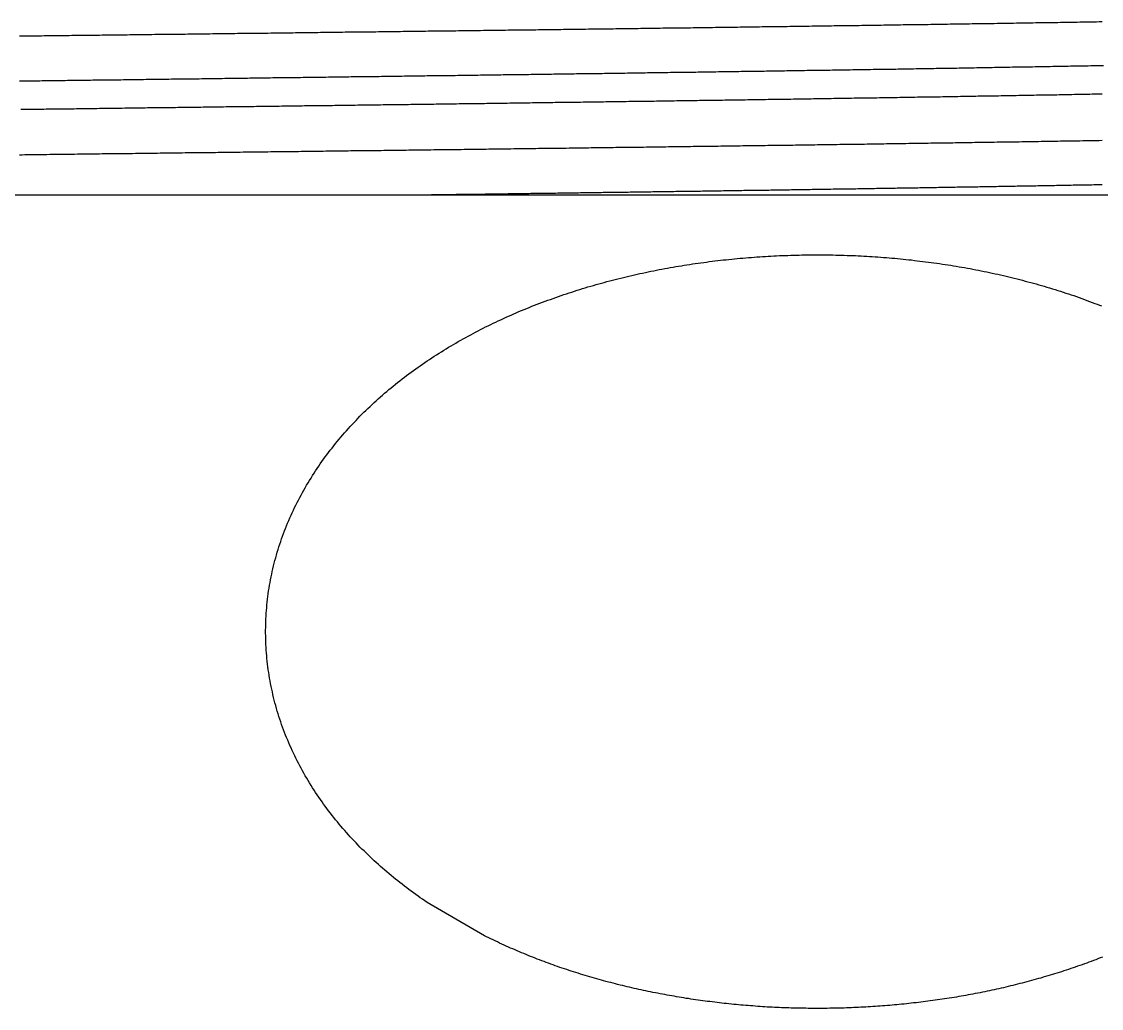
# Model space of a CAD drawing. Header units: millimetres. Extents: x 0 to 3800, y -67 to 2530.
# Drawn here: x 2335.02 to 2348.98, y 826.85 to 839.61 of the extents above; entities that cross this region are included whole.
import ezdxf

# ---------------------------------------------------------------- set-up
doc = ezdxf.new("R2010")
doc.units = ezdxf.units.MM
doc.layers.add('내부선 및 부속', color=4, linetype='Continuous')

msp = doc.modelspace()

# ---------------------------------------------------------------- linework, layer by layer
at = {"layer": '내부선 및 부속', "linetype": 'Continuous'}
for p, q in [((2355.423, 837.369), (2313.625, 837.369)), ((2341.001, 827.79), (2340.261, 828.22))]:
    msp.add_line(p, q, dxfattribs=at)
at = {"layer": '내부선 및 부속', "linetype": 'Continuous', "flags": 128}
for points in [[(2334.988, 839.428), (2335.024, 839.428), (2335.059, 839.429), (2335.095, 839.429), (2335.131, 839.429), (2335.166, 839.43), (2335.202, 839.43), (2335.238, 839.431), (2335.274, 839.431), (2335.309, 839.432), (2335.345, 839.432), (2335.381, 839.432), (2335.416, 839.433), (2335.452, 839.433), (2335.488, 839.434), (2335.523, 839.434), (2335.559, 839.435), (2335.595, 839.435), (2335.631, 839.435), (2335.666, 839.436), (2335.702, 839.436), (2335.738, 839.437), (2335.773, 839.437), (2335.809, 839.438), (2335.845, 839.438), (2335.88, 839.438), (2335.916, 839.439), (2335.952, 839.439), (2335.988, 839.44), (2336.023, 839.44), (2336.059, 839.441), (2336.095, 839.441), (2336.13, 839.441), (2336.166, 839.442), (2336.202, 839.442), (2336.238, 839.443), (2336.273, 839.443), (2336.309, 839.444), (2336.345, 839.444), (2336.38, 839.444), (2336.416, 839.445), (2336.452, 839.445), (2336.487, 839.446), (2336.523, 839.446), (2336.559, 839.447), (2336.595, 839.447), (2336.63, 839.447), (2336.666, 839.448), (2336.702, 839.448), (2336.737, 839.449), (2336.773, 839.449), (2336.809, 839.45), (2336.845, 839.45), (2336.88, 839.45), (2336.916, 839.451), (2336.952, 839.451), (2336.987, 839.452), (2337.023, 839.452), (2337.059, 839.453), (2337.094, 839.453), (2337.13, 839.453), (2337.166, 839.454), (2337.202, 839.454), (2337.237, 839.455), (2337.273, 839.455), (2337.309, 839.456), (2337.344, 839.456), (2337.38, 839.456), (2337.416, 839.457), (2337.451, 839.457), (2337.487, 839.458), (2337.523, 839.458), (2337.559, 839.459), (2337.594, 839.459), (2337.63, 839.459), (2337.666, 839.46), (2337.701, 839.46), (2337.737, 839.461), (2337.773, 839.461), (2337.809, 839.462), (2337.844, 839.462), (2337.88, 839.462), (2337.916, 839.463), (2337.951, 839.463), (2337.987, 839.464), (2338.023, 839.464), (2338.058, 839.465), (2338.094, 839.465), (2338.094, 839.465), (2338.13, 839.465), (2338.166, 839.466), (2338.201, 839.466), (2338.237, 839.467), (2338.273, 839.467), (2338.308, 839.468), (2338.344, 839.468), (2338.38, 839.468), (2338.415, 839.469), (2338.451, 839.469), (2338.487, 839.47), (2338.523, 839.47), (2338.558, 839.471), (2338.594, 839.471), (2338.63, 839.472), (2338.665, 839.472), (2338.701, 839.472), (2338.737, 839.473), (2338.773, 839.473), (2338.808, 839.474), (2338.844, 839.474), (2338.88, 839.475), (2338.915, 839.475), (2338.951, 839.475), (2338.987, 839.476), (2339.022, 839.476), (2339.058, 839.477), (2339.094, 839.477), (2339.13, 839.478), (2339.165, 839.478), (2339.201, 839.479), (2339.237, 839.479), (2339.272, 839.479), (2339.308, 839.48), (2339.344, 839.48), (2339.38, 839.481), (2339.415, 839.481), (2339.451, 839.482), (2339.487, 839.482), (2339.522, 839.482), (2339.558, 839.483), (2339.594, 839.483), (2339.629, 839.484), (2339.665, 839.484), (2339.701, 839.485), (2339.737, 839.485), (2339.772, 839.486), (2339.808, 839.486), (2339.844, 839.486), (2339.879, 839.487), (2339.915, 839.487), (2339.951, 839.488), (2339.986, 839.488), (2340.022, 839.489), (2340.058, 839.489), (2340.094, 839.49), (2340.129, 839.49), (2340.165, 839.49), (2340.201, 839.491), (2340.236, 839.491), (2340.272, 839.492), (2340.308, 839.492), (2340.344, 839.493), (2340.379, 839.493), (2340.415, 839.493), (2340.451, 839.494), (2340.486, 839.494), (2340.522, 839.495), (2340.558, 839.495), (2340.593, 839.496), (2340.629, 839.496), (2340.665, 839.497), (2340.701, 839.497), (2340.736, 839.498), (2340.772, 839.498), (2340.808, 839.498), (2340.843, 839.499), (2340.879, 839.499), (2340.915, 839.5), (2340.95, 839.5), (2340.986, 839.501), (2341.022, 839.501), (2341.058, 839.502), (2341.093, 839.502), (2341.129, 839.502), (2341.165, 839.503), (2341.2, 839.503), (2341.236, 839.504), (2341.272, 839.504), (2341.308, 839.505), (2341.343, 839.505), (2341.379, 839.506), (2341.415, 839.506), (2341.45, 839.507), (2341.486, 839.507), (2341.522, 839.507), (2341.557, 839.508), (2341.593, 839.508), (2341.629, 839.509), (2341.665, 839.509), (2341.665, 839.509), (2341.7, 839.51), (2341.736, 839.51), (2341.772, 839.511), (2341.807, 839.511), (2341.843, 839.512), (2341.879, 839.512), (2341.914, 839.512), (2341.95, 839.513), (2341.986, 839.513), (2342.022, 839.514), (2342.057, 839.514), (2342.093, 839.515), (2342.129, 839.515), (2342.164, 839.516), (2342.2, 839.516), (2342.236, 839.517), (2342.272, 839.517), (2342.307, 839.517), (2342.343, 839.518), (2342.379, 839.518), (2342.414, 839.519), (2342.45, 839.519), (2342.486, 839.52), (2342.521, 839.52), (2342.557, 839.521), (2342.593, 839.521), (2342.629, 839.522), (2342.664, 839.522), (2342.7, 839.523), (2342.736, 839.523), (2342.771, 839.523), (2342.807, 839.524), (2342.843, 839.524), (2342.878, 839.525), (2342.914, 839.525), (2342.95, 839.526), (2342.986, 839.526), (2343.021, 839.527), (2343.057, 839.527), (2343.093, 839.528), (2343.128, 839.528), (2343.164, 839.529), (2343.2, 839.529), (2343.236, 839.53), (2343.271, 839.53), (2343.307, 839.531), (2343.343, 839.531), (2343.378, 839.531), (2343.414, 839.532), (2343.45, 839.532), (2343.485, 839.533), (2343.521, 839.533), (2343.557, 839.534), (2343.593, 839.534), (2343.628, 839.535), (2343.664, 839.535), (2343.7, 839.536), (2343.735, 839.536), (2343.771, 839.537), (2343.807, 839.537), (2343.842, 839.538), (2343.878, 839.538), (2343.914, 839.539), (2343.95, 839.539), (2343.985, 839.54), (2344.021, 839.54), (2344.057, 839.541), (2344.092, 839.541), (2344.128, 839.541), (2344.164, 839.542), (2344.2, 839.542), (2344.235, 839.543), (2344.271, 839.543), (2344.307, 839.544), (2344.342, 839.544), (2344.378, 839.545), (2344.414, 839.545), (2344.449, 839.546), (2344.485, 839.546), (2344.521, 839.547), (2344.557, 839.547), (2344.592, 839.548), (2344.628, 839.548), (2344.664, 839.549), (2344.699, 839.549), (2344.735, 839.55), (2344.771, 839.55), (2344.806, 839.551), (2344.842, 839.551), (2344.878, 839.552), (2344.914, 839.552), (2344.949, 839.553), (2344.985, 839.553), (2345.021, 839.554), (2345.056, 839.554), (2345.092, 839.555), (2345.128, 839.555), (2345.164, 839.556), (2345.199, 839.556), (2345.235, 839.557), (2345.235, 839.557), (2345.271, 839.557), (2345.306, 839.558), (2345.342, 839.558), (2345.378, 839.559), (2345.413, 839.559), (2345.449, 839.56), (2345.485, 839.56), (2345.521, 839.561), (2345.556, 839.561), (2345.592, 839.562), (2345.628, 839.562), (2345.663, 839.563), (2345.699, 839.563), (2345.735, 839.564), (2345.77, 839.564), (2345.806, 839.565), (2345.842, 839.565), (2345.878, 839.566), (2345.913, 839.566), (2345.949, 839.567), (2345.985, 839.567), (2346.02, 839.568), (2346.056, 839.568), (2346.092, 839.569), (2346.127, 839.569), (2346.163, 839.57), (2346.199, 839.57), (2346.235, 839.571), (2346.27, 839.571), (2346.306, 839.572), (2346.342, 839.572), (2346.377, 839.573), (2346.413, 839.574), (2346.449, 839.574), (2346.485, 839.575), (2346.52, 839.575), (2346.556, 839.576), (2346.592, 839.576), (2346.627, 839.577), (2346.663, 839.577), (2346.699, 839.578), (2346.734, 839.578), (2346.77, 839.579), (2346.806, 839.579), (2346.842, 839.58), (2346.877, 839.58), (2346.913, 839.581), (2346.949, 839.581), (2346.984, 839.582), (2347.02, 839.583), (2347.056, 839.583), (2347.091, 839.584), (2347.127, 839.584), (2347.163, 839.585), (2347.199, 839.585), (2347.234, 839.586), (2347.27, 839.586), (2347.306, 839.587), (2347.341, 839.587), (2347.377, 839.588), (2347.413, 839.588), (2347.449, 839.589), (2347.484, 839.59), (2347.52, 839.59), (2347.556, 839.591), (2347.591, 839.591), (2347.627, 839.592), (2347.663, 839.592), (2347.698, 839.593), (2347.734, 839.593), (2347.77, 839.594), (2347.806, 839.595), (2347.841, 839.595), (2347.877, 839.596), (2347.913, 839.596), (2347.948, 839.597), (2347.984, 839.597), (2348.02, 839.598), (2348.055, 839.599), (2348.091, 839.599), (2348.127, 839.6), (2348.163, 839.6), (2348.198, 839.601), (2348.234, 839.601), (2348.27, 839.602), (2348.305, 839.603), (2348.341, 839.603), (2348.377, 839.604), (2348.412, 839.604), (2348.448, 839.605), (2348.484, 839.605), (2348.52, 839.606), (2348.555, 839.607), (2348.591, 839.607), (2348.627, 839.608), (2348.662, 839.608), (2348.698, 839.609), (2348.734, 839.61), (2348.769, 839.61), (2348.805, 839.611), (2348.805, 839.611), (2348.841, 839.611), (2348.877, 839.612), (2348.912, 839.612), (2348.948, 839.613), (2348.984, 839.614)], [(2349.002, 839.043), (2348.969, 839.042), (2348.937, 839.042), (2348.904, 839.041), (2348.871, 839.04), (2348.838, 839.04), (2348.806, 839.039), (2348.773, 839.039), (2348.74, 839.038), (2348.707, 839.037), (2348.675, 839.037), (2348.642, 839.036), (2348.609, 839.036), (2348.577, 839.035), (2348.544, 839.034), (2348.511, 839.034), (2348.478, 839.033), (2348.446, 839.033), (2348.413, 839.032), (2348.38, 839.031), (2348.347, 839.031), (2348.315, 839.03), (2348.282, 839.03), (2348.249, 839.029), (2348.216, 839.028), (2348.184, 839.028), (2348.151, 839.027), (2348.118, 839.027), (2348.085, 839.026), (2348.053, 839.026), (2348.02, 839.025), (2347.987, 839.024), (2347.955, 839.024), (2347.922, 839.023), (2347.889, 839.023), (2347.856, 839.022), (2347.824, 839.022), (2347.791, 839.021), (2347.758, 839.02), (2347.725, 839.02), (2347.693, 839.019), (2347.66, 839.019), (2347.627, 839.018), (2347.594, 839.018), (2347.562, 839.017), (2347.529, 839.016), (2347.496, 839.016), (2347.463, 839.015), (2347.431, 839.015), (2347.398, 839.014), (2347.365, 839.014), (2347.332, 839.013), (2347.332, 839.013), (2347.3, 839.013), (2347.267, 839.012), (2347.234, 839.011), (2347.202, 839.011), (2347.169, 839.01), (2347.136, 839.01), (2347.103, 839.009), (2347.071, 839.009), (2347.038, 839.008), (2347.005, 839.008), (2346.972, 839.007), (2346.94, 839.007), (2346.907, 839.006), (2346.874, 839.005), (2346.841, 839.005), (2346.809, 839.004), (2346.776, 839.004), (2346.743, 839.003), (2346.71, 839.003), (2346.678, 839.002), (2346.645, 839.002), (2346.612, 839.001), (2346.579, 839.001), (2346.547, 839), (2346.514, 839), (2346.481, 838.999), (2346.449, 838.999), (2346.416, 838.998), (2346.383, 838.997), (2346.35, 838.997), (2346.318, 838.996), (2346.285, 838.996), (2346.252, 838.995), (2346.219, 838.995), (2346.187, 838.994), (2346.154, 838.994), (2346.121, 838.993), (2346.088, 838.993), (2346.056, 838.992), (2346.023, 838.992), (2345.99, 838.991), (2345.957, 838.991), (2345.925, 838.99), (2345.892, 838.99), (2345.859, 838.989), (2345.826, 838.989), (2345.794, 838.988), (2345.761, 838.988), (2345.728, 838.987), (2345.696, 838.987), (2345.663, 838.986), (2345.63, 838.986), (2345.597, 838.985), (2345.565, 838.985), (2345.532, 838.984), (2345.499, 838.984), (2345.466, 838.983), (2345.434, 838.983), (2345.401, 838.982), (2345.368, 838.982), (2345.335, 838.981), (2345.303, 838.981), (2345.27, 838.98), (2345.237, 838.98), (2345.204, 838.979), (2345.172, 838.979), (2345.139, 838.978), (2345.106, 838.978), (2345.073, 838.977), (2345.041, 838.977), (2345.008, 838.976), (2344.975, 838.976), (2344.943, 838.975), (2344.91, 838.975), (2344.877, 838.974), (2344.844, 838.974), (2344.812, 838.973), (2344.779, 838.973), (2344.746, 838.972), (2344.713, 838.972), (2344.681, 838.971), (2344.648, 838.971), (2344.615, 838.97), (2344.582, 838.97), (2344.55, 838.969), (2344.517, 838.969), (2344.484, 838.968), (2344.451, 838.968), (2344.419, 838.967), (2344.386, 838.967), (2344.353, 838.966), (2344.32, 838.966), (2344.288, 838.965), (2344.255, 838.965), (2344.222, 838.965), (2344.19, 838.964), (2344.157, 838.964), (2344.124, 838.963), (2344.091, 838.963), (2344.059, 838.962), (2344.059, 838.962), (2344.026, 838.962), (2343.993, 838.961), (2343.96, 838.961), (2343.928, 838.96), (2343.895, 838.96), (2343.862, 838.959), (2343.829, 838.959), (2343.797, 838.958), (2343.764, 838.958), (2343.731, 838.957), (2343.698, 838.957), (2343.666, 838.956), (2343.633, 838.956), (2343.6, 838.955), (2343.567, 838.955), (2343.535, 838.955), (2343.502, 838.954), (2343.469, 838.954), (2343.437, 838.953), (2343.404, 838.953), (2343.371, 838.952), (2343.338, 838.952), (2343.306, 838.951), (2343.273, 838.951), (2343.24, 838.95), (2343.207, 838.95), (2343.175, 838.949), (2343.142, 838.949), (2343.109, 838.949), (2343.076, 838.948), (2343.044, 838.948), (2343.011, 838.947), (2342.978, 838.947), (2342.945, 838.946), (2342.913, 838.946), (2342.88, 838.945), (2342.847, 838.945), (2342.814, 838.944), (2342.782, 838.944), (2342.749, 838.943), (2342.716, 838.943), (2342.683, 838.943), (2342.651, 838.942), (2342.618, 838.942), (2342.585, 838.941), (2342.553, 838.941), (2342.52, 838.94), (2342.487, 838.94), (2342.454, 838.939), (2342.422, 838.939), (2342.389, 838.938), (2342.356, 838.938), (2342.323, 838.938), (2342.291, 838.937), (2342.258, 838.937), (2342.225, 838.936), (2342.192, 838.936), (2342.16, 838.935), (2342.127, 838.935), (2342.094, 838.934), (2342.061, 838.934), (2342.029, 838.933), (2341.996, 838.933), (2341.963, 838.933), (2341.93, 838.932), (2341.898, 838.932), (2341.865, 838.931), (2341.832, 838.931), (2341.8, 838.93), (2341.767, 838.93), (2341.734, 838.929), (2341.701, 838.929), (2341.669, 838.929), (2341.636, 838.928), (2341.603, 838.928), (2341.57, 838.927), (2341.538, 838.927), (2341.505, 838.926), (2341.472, 838.926), (2341.439, 838.925), (2341.407, 838.925), (2341.374, 838.925), (2341.341, 838.924), (2341.308, 838.924), (2341.276, 838.923), (2341.243, 838.923), (2341.21, 838.922), (2341.177, 838.922), (2341.145, 838.921), (2341.112, 838.921), (2341.079, 838.921), (2341.046, 838.92), (2341.014, 838.92), (2340.981, 838.919), (2340.948, 838.919), (2340.916, 838.918), (2340.883, 838.918), (2340.85, 838.917), (2340.817, 838.917), (2340.785, 838.917), (2340.785, 838.917), (2340.752, 838.916), (2340.719, 838.916), (2340.686, 838.915), (2340.654, 838.915), (2340.621, 838.914), (2340.588, 838.914), (2340.555, 838.914), (2340.523, 838.913), (2340.49, 838.913), (2340.457, 838.912), (2340.424, 838.912), (2340.392, 838.911), (2340.359, 838.911), (2340.326, 838.911), (2340.293, 838.91), (2340.261, 838.91), (2340.228, 838.909), (2340.195, 838.909), (2340.163, 838.908), (2340.13, 838.908), (2340.097, 838.907), (2340.064, 838.907), (2340.032, 838.907), (2339.999, 838.906), (2339.966, 838.906), (2339.933, 838.905), (2339.901, 838.905), (2339.868, 838.904), (2339.835, 838.904), (2339.802, 838.904), (2339.77, 838.903), (2339.737, 838.903), (2339.704, 838.902), (2339.671, 838.902), (2339.639, 838.901), (2339.606, 838.901), (2339.573, 838.901), (2339.54, 838.9), (2339.508, 838.9), (2339.475, 838.899), (2339.442, 838.899), (2339.409, 838.898), (2339.377, 838.898), (2339.344, 838.898), (2339.311, 838.897), (2339.279, 838.897), (2339.246, 838.896), (2339.213, 838.896), (2339.18, 838.895), (2339.148, 838.895), (2339.115, 838.895), (2339.082, 838.894), (2339.049, 838.894), (2339.017, 838.893), (2338.984, 838.893), (2338.951, 838.892), (2338.918, 838.892), (2338.886, 838.892), (2338.853, 838.891), (2338.82, 838.891), (2338.787, 838.89), (2338.755, 838.89), (2338.722, 838.889), (2338.689, 838.889), (2338.656, 838.889), (2338.624, 838.888), (2338.591, 838.888), (2338.558, 838.887), (2338.526, 838.887), (2338.493, 838.887), (2338.46, 838.886), (2338.427, 838.886), (2338.395, 838.885), (2338.362, 838.885), (2338.329, 838.884), (2338.296, 838.884), (2338.264, 838.884), (2338.231, 838.883), (2338.198, 838.883), (2338.165, 838.882), (2338.133, 838.882), (2338.1, 838.881), (2338.067, 838.881), (2338.034, 838.881), (2338.002, 838.88), (2337.969, 838.88), (2337.936, 838.879), (2337.903, 838.879), (2337.871, 838.878), (2337.838, 838.878), (2337.805, 838.878), (2337.772, 838.877), (2337.74, 838.877), (2337.707, 838.876), (2337.674, 838.876), (2337.642, 838.876), (2337.609, 838.875), (2337.576, 838.875), (2337.543, 838.874), (2337.511, 838.874), (2337.511, 838.874), (2337.478, 838.873), (2337.445, 838.873), (2337.412, 838.873), (2337.38, 838.872), (2337.347, 838.872), (2337.314, 838.871), (2337.281, 838.871), (2337.249, 838.871), (2337.216, 838.87), (2337.183, 838.87), (2337.15, 838.869), (2337.118, 838.869), (2337.085, 838.868), (2337.052, 838.868), (2337.019, 838.868), (2336.987, 838.867), (2336.954, 838.867), (2336.921, 838.866), (2336.888, 838.866), (2336.856, 838.865), (2336.823, 838.865), (2336.79, 838.865), (2336.758, 838.864), (2336.725, 838.864), (2336.692, 838.863), (2336.659, 838.863), (2336.627, 838.863), (2336.594, 838.862), (2336.561, 838.862), (2336.528, 838.861), (2336.496, 838.861), (2336.463, 838.86), (2336.43, 838.86), (2336.397, 838.86), (2336.365, 838.859), (2336.332, 838.859), (2336.299, 838.858), (2336.266, 838.858), (2336.234, 838.858), (2336.201, 838.857), (2336.168, 838.857), (2336.135, 838.856), (2336.103, 838.856), (2336.07, 838.855), (2336.037, 838.855), (2336.004, 838.855), (2335.972, 838.854), (2335.939, 838.854), (2335.906, 838.853), (2335.874, 838.853), (2335.841, 838.853), (2335.808, 838.852), (2335.775, 838.852), (2335.743, 838.851), (2335.71, 838.851), (2335.677, 838.851), (2335.644, 838.85), (2335.612, 838.85), (2335.579, 838.849), (2335.546, 838.849), (2335.513, 838.848), (2335.481, 838.848), (2335.448, 838.848), (2335.415, 838.847), (2335.382, 838.847), (2335.35, 838.846), (2335.317, 838.846), (2335.284, 838.846), (2335.251, 838.845), (2335.219, 838.845), (2335.186, 838.844), (2335.153, 838.844), (2335.121, 838.843), (2335.088, 838.843), (2335.055, 838.843), (2335.022, 838.842), (2334.99, 838.842)], [(2348.987, 838.675), (2348.954, 838.675), (2348.922, 838.674), (2348.889, 838.674), (2348.856, 838.673), (2348.824, 838.672), (2348.791, 838.672), (2348.758, 838.671), (2348.725, 838.67), (2348.693, 838.67), (2348.66, 838.669), (2348.627, 838.669), (2348.594, 838.668), (2348.562, 838.667), (2348.529, 838.667), (2348.496, 838.666), (2348.463, 838.666), (2348.431, 838.665), (2348.398, 838.664), (2348.365, 838.664), (2348.332, 838.663), (2348.3, 838.663), (2348.267, 838.662), (2348.234, 838.661), (2348.202, 838.661), (2348.169, 838.66), (2348.136, 838.66), (2348.103, 838.659), (2348.071, 838.659), (2348.038, 838.658), (2348.005, 838.657), (2347.972, 838.657), (2347.94, 838.656), (2347.907, 838.656), (2347.874, 838.655), (2347.841, 838.655), (2347.809, 838.654), (2347.776, 838.653), (2347.743, 838.653), (2347.71, 838.652), (2347.678, 838.652), (2347.645, 838.651), (2347.612, 838.651), (2347.579, 838.65), (2347.547, 838.649), (2347.514, 838.649), (2347.481, 838.648), (2347.449, 838.648), (2347.416, 838.647), (2347.383, 838.647), (2347.35, 838.646), (2347.35, 838.646), (2347.318, 838.646), (2347.285, 838.645), (2347.252, 838.644), (2347.219, 838.644), (2347.187, 838.643), (2347.154, 838.643), (2347.121, 838.642), (2347.088, 838.642), (2347.056, 838.641), (2347.023, 838.641), (2346.99, 838.64), (2346.957, 838.64), (2346.925, 838.639), (2346.892, 838.638), (2346.859, 838.638), (2346.827, 838.637), (2346.794, 838.637), (2346.761, 838.636), (2346.728, 838.636), (2346.696, 838.635), (2346.663, 838.635), (2346.63, 838.634), (2346.597, 838.634), (2346.565, 838.633), (2346.532, 838.633), (2346.499, 838.632), (2346.466, 838.632), (2346.434, 838.631), (2346.401, 838.63), (2346.368, 838.63), (2346.335, 838.629), (2346.303, 838.629), (2346.27, 838.628), (2346.237, 838.628), (2346.204, 838.627), (2346.172, 838.627), (2346.139, 838.626), (2346.106, 838.626), (2346.074, 838.625), (2346.041, 838.625), (2346.008, 838.624), (2345.975, 838.624), (2345.943, 838.623), (2345.91, 838.623), (2345.877, 838.622), (2345.844, 838.622), (2345.812, 838.621), (2345.779, 838.621), (2345.746, 838.62), (2345.713, 838.62), (2345.681, 838.619), (2345.648, 838.619), (2345.615, 838.618), (2345.582, 838.618), (2345.55, 838.617), (2345.517, 838.617), (2345.484, 838.616), (2345.451, 838.616), (2345.419, 838.615), (2345.386, 838.615), (2345.353, 838.614), (2345.321, 838.614), (2345.288, 838.613), (2345.255, 838.613), (2345.222, 838.612), (2345.19, 838.612), (2345.157, 838.611), (2345.124, 838.611), (2345.091, 838.61), (2345.059, 838.61), (2345.026, 838.609), (2344.993, 838.609), (2344.96, 838.608), (2344.928, 838.608), (2344.895, 838.607), (2344.862, 838.607), (2344.829, 838.606), (2344.797, 838.606), (2344.764, 838.605), (2344.731, 838.605), (2344.698, 838.604), (2344.666, 838.604), (2344.633, 838.603), (2344.6, 838.603), (2344.568, 838.602), (2344.535, 838.602), (2344.502, 838.601), (2344.469, 838.601), (2344.437, 838.6), (2344.404, 838.6), (2344.371, 838.599), (2344.338, 838.599), (2344.306, 838.598), (2344.273, 838.598), (2344.24, 838.597), (2344.207, 838.597), (2344.175, 838.597), (2344.142, 838.596), (2344.109, 838.596), (2344.076, 838.595), (2344.076, 838.595), (2344.044, 838.595), (2344.011, 838.594), (2343.978, 838.594), (2343.945, 838.593), (2343.913, 838.593), (2343.88, 838.592), (2343.847, 838.592), (2343.814, 838.591), (2343.782, 838.591), (2343.749, 838.59), (2343.716, 838.59), (2343.684, 838.589), (2343.651, 838.589), (2343.618, 838.588), (2343.585, 838.588), (2343.553, 838.588), (2343.52, 838.587), (2343.487, 838.587), (2343.454, 838.586), (2343.422, 838.586), (2343.389, 838.585), (2343.356, 838.585), (2343.323, 838.584), (2343.291, 838.584), (2343.258, 838.583), (2343.225, 838.583), (2343.192, 838.582), (2343.16, 838.582), (2343.127, 838.581), (2343.094, 838.581), (2343.061, 838.581), (2343.029, 838.58), (2342.996, 838.58), (2342.963, 838.579), (2342.931, 838.579), (2342.898, 838.578), (2342.865, 838.578), (2342.832, 838.577), (2342.8, 838.577), (2342.767, 838.576), (2342.734, 838.576), (2342.701, 838.576), (2342.669, 838.575), (2342.636, 838.575), (2342.603, 838.574), (2342.57, 838.574), (2342.538, 838.573), (2342.505, 838.573), (2342.472, 838.572), (2342.439, 838.572), (2342.407, 838.571), (2342.374, 838.571), (2342.341, 838.571), (2342.308, 838.57), (2342.276, 838.57), (2342.243, 838.569), (2342.21, 838.569), (2342.178, 838.568), (2342.145, 838.568), (2342.112, 838.567), (2342.079, 838.567), (2342.047, 838.566), (2342.014, 838.566), (2341.981, 838.566), (2341.948, 838.565), (2341.916, 838.565), (2341.883, 838.564), (2341.85, 838.564), (2341.817, 838.563), (2341.785, 838.563), (2341.752, 838.562), (2341.719, 838.562), (2341.686, 838.562), (2341.654, 838.561), (2341.621, 838.561), (2341.588, 838.56), (2341.555, 838.56), (2341.523, 838.559), (2341.49, 838.559), (2341.457, 838.558), (2341.424, 838.558), (2341.392, 838.558), (2341.359, 838.557), (2341.326, 838.557), (2341.294, 838.556), (2341.261, 838.556), (2341.228, 838.555), (2341.195, 838.555), (2341.163, 838.554), (2341.13, 838.554), (2341.097, 838.554), (2341.064, 838.553), (2341.032, 838.553), (2340.999, 838.552), (2340.966, 838.552), (2340.933, 838.551), (2340.901, 838.551), (2340.868, 838.55), (2340.835, 838.55), (2340.802, 838.55), (2340.802, 838.55), (2340.77, 838.549), (2340.737, 838.549), (2340.704, 838.548), (2340.671, 838.548), (2340.639, 838.547), (2340.606, 838.547), (2340.573, 838.547), (2340.54, 838.546), (2340.508, 838.546), (2340.475, 838.545), (2340.442, 838.545), (2340.41, 838.544), (2340.377, 838.544), (2340.344, 838.543), (2340.311, 838.543), (2340.279, 838.543), (2340.246, 838.542), (2340.213, 838.542), (2340.18, 838.541), (2340.148, 838.541), (2340.115, 838.54), (2340.082, 838.54), (2340.049, 838.54), (2340.017, 838.539), (2339.984, 838.539), (2339.951, 838.538), (2339.918, 838.538), (2339.886, 838.537), (2339.853, 838.537), (2339.82, 838.537), (2339.787, 838.536), (2339.755, 838.536), (2339.722, 838.535), (2339.689, 838.535), (2339.657, 838.534), (2339.624, 838.534), (2339.591, 838.534), (2339.558, 838.533), (2339.526, 838.533), (2339.493, 838.532), (2339.46, 838.532), (2339.427, 838.531), (2339.395, 838.531), (2339.362, 838.531), (2339.329, 838.53), (2339.296, 838.53), (2339.264, 838.529), (2339.231, 838.529), (2339.198, 838.528), (2339.165, 838.528), (2339.133, 838.528), (2339.1, 838.527), (2339.067, 838.527), (2339.034, 838.526), (2339.002, 838.526), (2338.969, 838.525), (2338.936, 838.525), (2338.903, 838.525), (2338.871, 838.524), (2338.838, 838.524), (2338.805, 838.523), (2338.773, 838.523), (2338.74, 838.522), (2338.707, 838.522), (2338.674, 838.522), (2338.642, 838.521), (2338.609, 838.521), (2338.576, 838.52), (2338.543, 838.52), (2338.511, 838.519), (2338.478, 838.519), (2338.445, 838.519), (2338.412, 838.518), (2338.38, 838.518), (2338.347, 838.517), (2338.314, 838.517), (2338.281, 838.517), (2338.249, 838.516), (2338.216, 838.516), (2338.183, 838.515), (2338.15, 838.515), (2338.118, 838.514), (2338.085, 838.514), (2338.052, 838.514), (2338.019, 838.513), (2337.987, 838.513), (2337.954, 838.512), (2337.921, 838.512), (2337.889, 838.511), (2337.856, 838.511), (2337.823, 838.511), (2337.79, 838.51), (2337.758, 838.51), (2337.725, 838.509), (2337.692, 838.509), (2337.659, 838.509), (2337.627, 838.508), (2337.594, 838.508), (2337.561, 838.507), (2337.528, 838.507), (2337.528, 838.507), (2337.496, 838.506), (2337.463, 838.506), (2337.43, 838.506), (2337.397, 838.505), (2337.365, 838.505), (2337.332, 838.504), (2337.299, 838.504), (2337.266, 838.503), (2337.234, 838.503), (2337.201, 838.503), (2337.168, 838.502), (2337.135, 838.502), (2337.103, 838.501), (2337.07, 838.501), (2337.037, 838.501), (2337.005, 838.5), (2336.972, 838.5), (2336.939, 838.499), (2336.906, 838.499), (2336.874, 838.498), (2336.841, 838.498), (2336.808, 838.498), (2336.775, 838.497), (2336.743, 838.497), (2336.71, 838.496), (2336.677, 838.496), (2336.644, 838.496), (2336.612, 838.495), (2336.579, 838.495), (2336.546, 838.494), (2336.513, 838.494), (2336.481, 838.493), (2336.448, 838.493), (2336.415, 838.493), (2336.382, 838.492), (2336.35, 838.492), (2336.317, 838.491), (2336.284, 838.491), (2336.252, 838.491), (2336.219, 838.49), (2336.186, 838.49), (2336.153, 838.489), (2336.121, 838.489), (2336.088, 838.488), (2336.055, 838.488), (2336.022, 838.488), (2335.99, 838.487), (2335.957, 838.487), (2335.924, 838.486), (2335.891, 838.486), (2335.859, 838.486), (2335.826, 838.485), (2335.793, 838.485), (2335.76, 838.484), (2335.728, 838.484), (2335.695, 838.483), (2335.662, 838.483), (2335.629, 838.483), (2335.597, 838.482), (2335.564, 838.482), (2335.531, 838.481), (2335.498, 838.481), (2335.466, 838.481), (2335.433, 838.48), (2335.4, 838.48), (2335.368, 838.479), (2335.335, 838.479), (2335.302, 838.478), (2335.269, 838.478), (2335.237, 838.478), (2335.204, 838.477), (2335.171, 838.477), (2335.138, 838.476), (2335.106, 838.476), (2335.073, 838.476), (2335.04, 838.475), (2335.007, 838.475)], [(2348.984, 838.074), (2348.948, 838.073), (2348.912, 838.073), (2348.877, 838.072), (2348.841, 838.071), (2348.805, 838.071), (2348.769, 838.07), (2348.734, 838.07), (2348.698, 838.069), (2348.662, 838.069), (2348.627, 838.068), (2348.591, 838.067), (2348.555, 838.067), (2348.52, 838.066), (2348.484, 838.066), (2348.448, 838.065), (2348.412, 838.064), (2348.377, 838.064), (2348.341, 838.063), (2348.305, 838.063), (2348.27, 838.062), (2348.234, 838.062), (2348.198, 838.061), (2348.163, 838.06), (2348.127, 838.06), (2348.091, 838.059), (2348.055, 838.059), (2348.02, 838.058), (2347.984, 838.058), (2347.948, 838.057), (2347.913, 838.056), (2347.913, 838.056), (2347.877, 838.056), (2347.841, 838.055), (2347.806, 838.055), (2347.77, 838.054), (2347.734, 838.054), (2347.698, 838.053), (2347.663, 838.053), (2347.627, 838.052), (2347.591, 838.051), (2347.556, 838.051), (2347.52, 838.05), (2347.484, 838.05), (2347.449, 838.049), (2347.413, 838.049), (2347.377, 838.048), (2347.341, 838.048), (2347.306, 838.047), (2347.27, 838.046), (2347.234, 838.046), (2347.199, 838.045), (2347.163, 838.045), (2347.127, 838.044), (2347.091, 838.044), (2347.056, 838.043), (2347.02, 838.043), (2346.984, 838.042), (2346.949, 838.042), (2346.913, 838.041), (2346.877, 838.041), (2346.842, 838.04), (2346.806, 838.039), (2346.77, 838.039), (2346.734, 838.038), (2346.699, 838.038), (2346.663, 838.037), (2346.627, 838.037), (2346.592, 838.036), (2346.556, 838.036), (2346.52, 838.035), (2346.485, 838.035), (2346.449, 838.034), (2346.413, 838.034), (2346.377, 838.033), (2346.342, 838.033), (2346.306, 838.032), (2346.27, 838.032), (2346.235, 838.031), (2346.199, 838.031), (2346.163, 838.03), (2346.127, 838.03), (2346.092, 838.029), (2346.056, 838.029), (2346.02, 838.028), (2345.985, 838.027), (2345.949, 838.027), (2345.913, 838.026), (2345.878, 838.026), (2345.842, 838.025), (2345.806, 838.025), (2345.77, 838.024), (2345.735, 838.024), (2345.699, 838.023), (2345.663, 838.023), (2345.628, 838.022), (2345.592, 838.022), (2345.556, 838.021), (2345.521, 838.021), (2345.485, 838.02), (2345.449, 838.02), (2345.413, 838.019), (2345.378, 838.019), (2345.342, 838.018), (2345.306, 838.018), (2345.271, 838.017), (2345.235, 838.017), (2345.199, 838.016), (2345.164, 838.016), (2345.128, 838.015), (2345.092, 838.015), (2345.056, 838.014), (2345.021, 838.014), (2344.985, 838.013), (2344.949, 838.013), (2344.914, 838.012), (2344.878, 838.012), (2344.842, 838.011), (2344.806, 838.011), (2344.771, 838.01), (2344.735, 838.01), (2344.699, 838.009), (2344.664, 838.009), (2344.628, 838.008), (2344.592, 838.008), (2344.557, 838.007), (2344.521, 838.007), (2344.485, 838.007), (2344.449, 838.006), (2344.414, 838.006), (2344.378, 838.005), (2344.342, 838.005), (2344.342, 838.005), (2344.307, 838.004), (2344.271, 838.004), (2344.235, 838.003), (2344.2, 838.003), (2344.164, 838.002), (2344.128, 838.002), (2344.092, 838.001), (2344.057, 838.001), (2344.021, 838), (2343.985, 838), (2343.95, 837.999), (2343.914, 837.999), (2343.878, 837.998), (2343.842, 837.998), (2343.807, 837.997), (2343.771, 837.997), (2343.735, 837.996), (2343.7, 837.996), (2343.664, 837.995), (2343.628, 837.995), (2343.593, 837.994), (2343.557, 837.994), (2343.521, 837.994), (2343.485, 837.993), (2343.45, 837.993), (2343.414, 837.992), (2343.378, 837.992), (2343.343, 837.991), (2343.307, 837.991), (2343.271, 837.99), (2343.236, 837.99), (2343.2, 837.989), (2343.164, 837.989), (2343.128, 837.988), (2343.093, 837.988), (2343.057, 837.987), (2343.021, 837.987), (2342.986, 837.986), (2342.95, 837.986), (2342.914, 837.986), (2342.878, 837.985), (2342.843, 837.985), (2342.807, 837.984), (2342.771, 837.984), (2342.736, 837.983), (2342.7, 837.983), (2342.664, 837.982), (2342.629, 837.982), (2342.593, 837.981), (2342.557, 837.981), (2342.521, 837.98), (2342.486, 837.98), (2342.45, 837.979), (2342.414, 837.979), (2342.379, 837.979), (2342.343, 837.978), (2342.307, 837.978), (2342.272, 837.977), (2342.236, 837.977), (2342.2, 837.976), (2342.164, 837.976), (2342.129, 837.975), (2342.093, 837.975), (2342.057, 837.974), (2342.022, 837.974), (2341.986, 837.974), (2341.95, 837.973), (2341.914, 837.973), (2341.879, 837.972), (2341.843, 837.972), (2341.807, 837.971), (2341.772, 837.971), (2341.736, 837.97), (2341.7, 837.97), (2341.665, 837.969), (2341.629, 837.969), (2341.593, 837.969), (2341.557, 837.968), (2341.522, 837.968), (2341.486, 837.967), (2341.45, 837.967), (2341.415, 837.966), (2341.379, 837.966), (2341.343, 837.965), (2341.308, 837.965), (2341.272, 837.964), (2341.236, 837.964), (2341.2, 837.964), (2341.165, 837.963), (2341.129, 837.963), (2341.093, 837.962), (2341.058, 837.962), (2341.022, 837.961), (2340.986, 837.961), (2340.95, 837.96), (2340.915, 837.96), (2340.879, 837.959), (2340.843, 837.959), (2340.808, 837.959), (2340.772, 837.958), (2340.772, 837.958), (2340.736, 837.958), (2340.701, 837.957), (2340.665, 837.957), (2340.629, 837.956), (2340.593, 837.956), (2340.558, 837.955), (2340.522, 837.955), (2340.486, 837.955), (2340.451, 837.954), (2340.415, 837.954), (2340.379, 837.953), (2340.344, 837.953), (2340.308, 837.952), (2340.272, 837.952), (2340.236, 837.951), (2340.201, 837.951), (2340.165, 837.951), (2340.129, 837.95), (2340.094, 837.95), (2340.058, 837.949), (2340.022, 837.949), (2339.986, 837.948), (2339.951, 837.948), (2339.915, 837.947), (2339.879, 837.947), (2339.844, 837.947), (2339.808, 837.946), (2339.772, 837.946), (2339.737, 837.945), (2339.701, 837.945), (2339.665, 837.944), (2339.629, 837.944), (2339.594, 837.944), (2339.558, 837.943), (2339.522, 837.943), (2339.487, 837.942), (2339.451, 837.942), (2339.415, 837.941), (2339.38, 837.941), (2339.344, 837.94), (2339.308, 837.94), (2339.272, 837.94), (2339.237, 837.939), (2339.201, 837.939), (2339.165, 837.938), (2339.13, 837.938), (2339.094, 837.937), (2339.058, 837.937), (2339.022, 837.936), (2338.987, 837.936), (2338.951, 837.936), (2338.915, 837.935), (2338.88, 837.935), (2338.844, 837.934), (2338.808, 837.934), (2338.773, 837.933), (2338.737, 837.933), (2338.701, 837.933), (2338.665, 837.932), (2338.63, 837.932), (2338.594, 837.931), (2338.558, 837.931), (2338.523, 837.93), (2338.487, 837.93), (2338.451, 837.93), (2338.415, 837.929), (2338.38, 837.929), (2338.344, 837.928), (2338.308, 837.928), (2338.273, 837.927), (2338.237, 837.927), (2338.201, 837.926), (2338.166, 837.926), (2338.13, 837.926), (2338.094, 837.925), (2338.058, 837.925), (2338.023, 837.924), (2337.987, 837.924), (2337.951, 837.923), (2337.916, 837.923), (2337.88, 837.923), (2337.844, 837.922), (2337.809, 837.922), (2337.773, 837.921), (2337.737, 837.921), (2337.701, 837.92), (2337.666, 837.92), (2337.63, 837.92), (2337.594, 837.919), (2337.559, 837.919), (2337.523, 837.918), (2337.487, 837.918), (2337.451, 837.917), (2337.416, 837.917), (2337.38, 837.917), (2337.344, 837.916), (2337.309, 837.916), (2337.273, 837.915), (2337.237, 837.915), (2337.202, 837.914), (2337.202, 837.914), (2337.166, 837.914), (2337.13, 837.914), (2337.094, 837.913), (2337.059, 837.913), (2337.023, 837.912), (2336.987, 837.912), (2336.952, 837.911), (2336.916, 837.911), (2336.88, 837.911), (2336.845, 837.91), (2336.809, 837.91), (2336.773, 837.909), (2336.737, 837.909), (2336.702, 837.908), (2336.666, 837.908), (2336.63, 837.908), (2336.595, 837.907), (2336.559, 837.907), (2336.523, 837.906), (2336.487, 837.906), (2336.452, 837.905), (2336.416, 837.905), (2336.38, 837.905), (2336.345, 837.904), (2336.309, 837.904), (2336.273, 837.903), (2336.238, 837.903), (2336.202, 837.902), (2336.166, 837.902), (2336.13, 837.902), (2336.095, 837.901), (2336.059, 837.901), (2336.023, 837.9), (2335.988, 837.9), (2335.952, 837.899), (2335.916, 837.899), (2335.88, 837.899), (2335.845, 837.898), (2335.809, 837.898), (2335.773, 837.897), (2335.738, 837.897), (2335.702, 837.896), (2335.666, 837.896), (2335.631, 837.896), (2335.595, 837.895), (2335.559, 837.895), (2335.523, 837.894), (2335.488, 837.894), (2335.452, 837.893), (2335.416, 837.893), (2335.381, 837.893), (2335.345, 837.892), (2335.309, 837.892), (2335.274, 837.891), (2335.238, 837.891), (2335.202, 837.89), (2335.166, 837.89), (2335.131, 837.89), (2335.095, 837.889), (2335.059, 837.889), (2335.024, 837.888), (2334.988, 837.888)], [(2348.984, 837.503), (2348.957, 837.502), (2348.93, 837.502), (2348.904, 837.501), (2348.877, 837.501), (2348.85, 837.5), (2348.823, 837.5), (2348.797, 837.499), (2348.77, 837.499), (2348.743, 837.498), (2348.716, 837.498), (2348.69, 837.497), (2348.663, 837.497), (2348.636, 837.496), (2348.609, 837.496), (2348.583, 837.495), (2348.556, 837.495), (2348.529, 837.494), (2348.529, 837.494), (2348.502, 837.494), (2348.476, 837.493), (2348.449, 837.493), (2348.422, 837.492), (2348.395, 837.492), (2348.369, 837.491), (2348.342, 837.491), (2348.315, 837.49), (2348.288, 837.49), (2348.262, 837.489), (2348.235, 837.489), (2348.208, 837.488), (2348.181, 837.488), (2348.155, 837.488), (2348.128, 837.487), (2348.101, 837.487), (2348.074, 837.486), (2348.048, 837.486), (2348.021, 837.485), (2347.994, 837.485), (2347.967, 837.484), (2347.941, 837.484), (2347.914, 837.483), (2347.887, 837.483), (2347.86, 837.482), (2347.833, 837.482), (2347.807, 837.481), (2347.78, 837.481), (2347.753, 837.48), (2347.726, 837.48), (2347.7, 837.48), (2347.673, 837.479), (2347.646, 837.479), (2347.619, 837.478), (2347.593, 837.478), (2347.566, 837.477), (2347.539, 837.477), (2347.512, 837.476), (2347.486, 837.476), (2347.459, 837.475), (2347.432, 837.475), (2347.405, 837.475), (2347.379, 837.474), (2347.352, 837.474), (2347.325, 837.473), (2347.298, 837.473), (2347.272, 837.472), (2347.245, 837.472), (2347.218, 837.471), (2347.191, 837.471), (2347.165, 837.47), (2347.138, 837.47), (2347.111, 837.47), (2347.084, 837.469), (2347.058, 837.469), (2347.031, 837.468), (2347.004, 837.468), (2346.977, 837.467), (2346.951, 837.467), (2346.924, 837.466), (2346.897, 837.466), (2346.87, 837.466), (2346.844, 837.465), (2346.817, 837.465), (2346.79, 837.464), (2346.763, 837.464), (2346.737, 837.463), (2346.71, 837.463), (2346.683, 837.463), (2346.656, 837.462), (2346.63, 837.462), (2346.603, 837.461), (2346.576, 837.461), (2346.549, 837.46), (2346.522, 837.46), (2346.496, 837.459), (2346.469, 837.459), (2346.442, 837.459), (2346.415, 837.458), (2346.389, 837.458), (2346.362, 837.457), (2346.335, 837.457), (2346.308, 837.456), (2346.282, 837.456), (2346.255, 837.456), (2346.228, 837.455), (2346.201, 837.455), (2346.175, 837.454), (2346.148, 837.454), (2346.121, 837.454), (2346.094, 837.453), (2346.068, 837.453), (2346.041, 837.452), (2346.014, 837.452), (2345.987, 837.451), (2345.961, 837.451), (2345.934, 837.451), (2345.907, 837.45), (2345.88, 837.45), (2345.854, 837.449), (2345.854, 837.449), (2345.827, 837.449), (2345.8, 837.448), (2345.773, 837.448), (2345.747, 837.448), (2345.72, 837.447), (2345.693, 837.447), (2345.666, 837.446), (2345.64, 837.446), (2345.613, 837.446), (2345.586, 837.445), (2345.559, 837.445), (2345.533, 837.444), (2345.506, 837.444), (2345.479, 837.443), (2345.452, 837.443), (2345.425, 837.443), (2345.399, 837.442), (2345.372, 837.442), (2345.345, 837.441), (2345.318, 837.441), (2345.292, 837.441), (2345.265, 837.44), (2345.238, 837.44), (2345.211, 837.439), (2345.185, 837.439), (2345.158, 837.439), (2345.131, 837.438), (2345.104, 837.438), (2345.078, 837.437), (2345.051, 837.437), (2345.024, 837.437), (2344.997, 837.436), (2344.971, 837.436), (2344.944, 837.435), (2344.917, 837.435), (2344.89, 837.435), (2344.864, 837.434), (2344.837, 837.434), (2344.81, 837.433), (2344.783, 837.433), (2344.757, 837.433), (2344.73, 837.432), (2344.703, 837.432), (2344.676, 837.431), (2344.65, 837.431), (2344.623, 837.431), (2344.596, 837.43), (2344.569, 837.43), (2344.543, 837.429), (2344.516, 837.429), (2344.489, 837.429), (2344.462, 837.428), (2344.436, 837.428), (2344.409, 837.427), (2344.382, 837.427), (2344.355, 837.427), (2344.328, 837.426), (2344.302, 837.426), (2344.275, 837.425), (2344.248, 837.425), (2344.221, 837.425), (2344.195, 837.424), (2344.168, 837.424), (2344.141, 837.423), (2344.114, 837.423), (2344.088, 837.423), (2344.061, 837.422), (2344.034, 837.422), (2344.007, 837.422), (2343.981, 837.421), (2343.954, 837.421), (2343.927, 837.42), (2343.9, 837.42), (2343.874, 837.42), (2343.847, 837.419), (2343.82, 837.419), (2343.793, 837.418), (2343.767, 837.418), (2343.74, 837.418), (2343.713, 837.417), (2343.686, 837.417), (2343.66, 837.417), (2343.633, 837.416), (2343.606, 837.416), (2343.579, 837.415), (2343.553, 837.415), (2343.526, 837.415), (2343.499, 837.414), (2343.472, 837.414), (2343.446, 837.413), (2343.419, 837.413), (2343.392, 837.413), (2343.365, 837.412), (2343.339, 837.412), (2343.312, 837.412), (2343.285, 837.411), (2343.258, 837.411), (2343.231, 837.41), (2343.205, 837.41), (2343.178, 837.41), (2343.178, 837.41), (2343.151, 837.409), (2343.124, 837.409), (2343.098, 837.409), (2343.071, 837.408), (2343.044, 837.408), (2343.017, 837.407), (2342.991, 837.407), (2342.964, 837.407), (2342.937, 837.406), (2342.91, 837.406), (2342.884, 837.406), (2342.857, 837.405), (2342.83, 837.405), (2342.803, 837.404), (2342.777, 837.404), (2342.75, 837.404), (2342.723, 837.403), (2342.696, 837.403), (2342.67, 837.403), (2342.643, 837.402), (2342.616, 837.402), (2342.589, 837.401), (2342.563, 837.401), (2342.536, 837.401), (2342.509, 837.4), (2342.482, 837.4), (2342.456, 837.4), (2342.429, 837.399), (2342.402, 837.399), (2342.375, 837.398), (2342.349, 837.398), (2342.322, 837.398), (2342.295, 837.397), (2342.268, 837.397), (2342.242, 837.397), (2342.215, 837.396), (2342.188, 837.396), (2342.161, 837.395), (2342.134, 837.395), (2342.108, 837.395), (2342.081, 837.394), (2342.054, 837.394), (2342.027, 837.394), (2342.001, 837.393), (2341.974, 837.393), (2341.947, 837.393), (2341.92, 837.392), (2341.894, 837.392), (2341.867, 837.391), (2341.84, 837.391), (2341.813, 837.391), (2341.787, 837.39), (2341.76, 837.39), (2341.733, 837.39), (2341.706, 837.389), (2341.68, 837.389), (2341.653, 837.389), (2341.626, 837.388), (2341.599, 837.388), (2341.573, 837.387), (2341.546, 837.387), (2341.519, 837.387), (2341.492, 837.386), (2341.466, 837.386), (2341.439, 837.386), (2341.412, 837.385), (2341.385, 837.385), (2341.359, 837.385), (2341.332, 837.384), (2341.305, 837.384), (2341.278, 837.383), (2341.252, 837.383), (2341.225, 837.383), (2341.198, 837.382), (2341.171, 837.382), (2341.144, 837.382), (2341.118, 837.381), (2341.091, 837.381), (2341.064, 837.381), (2341.037, 837.38), (2341.011, 837.38), (2340.984, 837.379), (2340.957, 837.379), (2340.93, 837.379), (2340.904, 837.378), (2340.877, 837.378), (2340.85, 837.378), (2340.823, 837.377), (2340.797, 837.377), (2340.77, 837.377), (2340.743, 837.376), (2340.716, 837.376), (2340.69, 837.376), (2340.663, 837.375), (2340.636, 837.375), (2340.609, 837.374), (2340.583, 837.374), (2340.556, 837.374), (2340.529, 837.373), (2340.502, 837.373), (2340.502, 837.373), (2340.476, 837.373), (2340.449, 837.372), (2340.422, 837.372), (2340.395, 837.372), (2340.369, 837.371), (2340.342, 837.371), (2340.315, 837.371), (2340.288, 837.37), (2340.262, 837.37), (2340.235, 837.369), (2340.208, 837.369), (2340.208, 837.369)], [(2340.261, 828.22), (2340.231, 828.241), (2340.201, 828.261), (2340.171, 828.282), (2340.142, 828.303), (2340.112, 828.324), (2340.083, 828.346), (2340.053, 828.367), (2340.024, 828.389), (2339.995, 828.41), (2339.966, 828.433), (2339.937, 828.455), (2339.908, 828.477), (2339.88, 828.5), (2339.851, 828.522), (2339.823, 828.545), (2339.795, 828.568), (2339.767, 828.592), (2339.739, 828.615), (2339.711, 828.639), (2339.683, 828.663), (2339.656, 828.687), (2339.629, 828.711), (2339.602, 828.735), (2339.575, 828.76), (2339.548, 828.785), (2339.522, 828.81), (2339.495, 828.835), (2339.469, 828.86), (2339.443, 828.886), (2339.417, 828.911), (2339.391, 828.937), (2339.366, 828.963), (2339.341, 828.99), (2339.316, 829.016), (2339.291, 829.043), (2339.266, 829.069), (2339.241, 829.096), (2339.217, 829.124), (2339.193, 829.151), (2339.169, 829.178), (2339.145, 829.206), (2339.122, 829.234), (2339.099, 829.262), (2339.076, 829.29), (2339.053, 829.319), (2339.03, 829.347), (2339.008, 829.376), (2338.986, 829.405), (2338.964, 829.434), (2338.942, 829.464), (2338.921, 829.493), (2338.9, 829.523), (2338.879, 829.553), (2338.858, 829.583), (2338.838, 829.613), (2338.817, 829.643), (2338.797, 829.674), (2338.778, 829.704), (2338.758, 829.735), (2338.739, 829.766), (2338.72, 829.797), (2338.702, 829.829), (2338.683, 829.86), (2338.665, 829.892), (2338.648, 829.924), (2338.63, 829.956), (2338.613, 829.988), (2338.596, 830.021), (2338.579, 830.053), (2338.563, 830.086), (2338.547, 830.118), (2338.531, 830.151), (2338.516, 830.184), (2338.501, 830.218), (2338.486, 830.251), (2338.471, 830.284), (2338.457, 830.318), (2338.443, 830.352), (2338.429, 830.386), (2338.416, 830.42), (2338.403, 830.454), (2338.391, 830.488), (2338.378, 830.523), (2338.366, 830.557), (2338.355, 830.592), (2338.343, 830.626), (2338.333, 830.661), (2338.322, 830.696), (2338.312, 830.731), (2338.302, 830.766), (2338.292, 830.801), (2338.283, 830.837), (2338.274, 830.872), (2338.266, 830.908), (2338.258, 830.943), (2338.25, 830.979), (2338.242, 831.015), (2338.235, 831.051), (2338.229, 831.087), (2338.222, 831.122), (2338.222, 831.122), (2338.216, 831.159), (2338.211, 831.195), (2338.206, 831.231), (2338.201, 831.267), (2338.196, 831.303), (2338.192, 831.34), (2338.188, 831.376), (2338.185, 831.412), (2338.182, 831.449), (2338.179, 831.485), (2338.177, 831.522), (2338.175, 831.558), (2338.174, 831.595), (2338.172, 831.631), (2338.172, 831.668), (2338.171, 831.704), (2338.171, 831.741), (2338.172, 831.777), (2338.172, 831.814), (2338.173, 831.85), (2338.175, 831.887), (2338.177, 831.923), (2338.179, 831.96), (2338.182, 831.996), (2338.185, 832.033), (2338.188, 832.069), (2338.192, 832.105), (2338.196, 832.142), (2338.2, 832.178), (2338.205, 832.214), (2338.21, 832.25), (2338.216, 832.286), (2338.222, 832.322), (2338.228, 832.358), (2338.235, 832.394), (2338.242, 832.43), (2338.25, 832.466), (2338.257, 832.501), (2338.266, 832.537), (2338.274, 832.573), (2338.283, 832.608), (2338.292, 832.643), (2338.302, 832.679), (2338.312, 832.714), (2338.322, 832.749), (2338.332, 832.784), (2338.343, 832.819), (2338.355, 832.853), (2338.366, 832.888), (2338.378, 832.923), (2338.39, 832.957), (2338.403, 832.991), (2338.416, 833.025), (2338.429, 833.059), (2338.443, 833.093), (2338.456, 833.127), (2338.471, 833.161), (2338.485, 833.194), (2338.5, 833.228), (2338.515, 833.261), (2338.53, 833.294), (2338.546, 833.327), (2338.562, 833.36), (2338.579, 833.392), (2338.595, 833.425), (2338.612, 833.457), (2338.629, 833.489), (2338.647, 833.521), (2338.665, 833.553), (2338.683, 833.585), (2338.701, 833.616), (2338.72, 833.647), (2338.739, 833.679), (2338.758, 833.71), (2338.777, 833.741), (2338.797, 833.771), (2338.817, 833.802), (2338.837, 833.832), (2338.857, 833.862), (2338.878, 833.892), (2338.899, 833.922), (2338.92, 833.952), (2338.942, 833.982), (2338.963, 834.011), (2338.985, 834.04), (2339.007, 834.069), (2339.03, 834.098), (2339.052, 834.126), (2339.075, 834.155), (2339.098, 834.183), (2339.121, 834.211), (2339.145, 834.239), (2339.168, 834.267), (2339.192, 834.294), (2339.216, 834.322), (2339.241, 834.349), (2339.265, 834.376), (2339.29, 834.403), (2339.315, 834.429), (2339.34, 834.456), (2339.34, 834.456), (2339.365, 834.482), (2339.391, 834.508), (2339.416, 834.534), (2339.442, 834.56), (2339.468, 834.585), (2339.494, 834.61), (2339.521, 834.636), (2339.547, 834.66), (2339.574, 834.685), (2339.601, 834.71), (2339.628, 834.734), (2339.655, 834.758), (2339.682, 834.782), (2339.71, 834.806), (2339.738, 834.83), (2339.766, 834.854), (2339.794, 834.877), (2339.822, 834.9), (2339.85, 834.923), (2339.878, 834.946), (2339.907, 834.968), (2339.936, 834.991), (2339.965, 835.013), (2339.994, 835.035), (2340.023, 835.057), (2340.052, 835.078), (2340.081, 835.1), (2340.111, 835.121), (2340.141, 835.142), (2340.17, 835.163), (2340.2, 835.184), (2340.23, 835.205), (2340.26, 835.225), (2340.291, 835.245), (2340.321, 835.265), (2340.351, 835.285), (2340.382, 835.305), (2340.413, 835.324), (2340.444, 835.344), (2340.475, 835.363), (2340.506, 835.382), (2340.537, 835.401), (2340.568, 835.419), (2340.599, 835.438), (2340.631, 835.456), (2340.662, 835.475), (2340.694, 835.493), (2340.726, 835.51), (2340.758, 835.528), (2340.79, 835.546), (2340.822, 835.563), (2340.854, 835.58), (2340.886, 835.597), (2340.918, 835.614), (2340.95, 835.631), (2340.983, 835.647), (2341.015, 835.664), (2341.048, 835.68), (2341.081, 835.696), (2341.114, 835.712), (2341.146, 835.727), (2341.179, 835.743), (2341.212, 835.758), (2341.245, 835.774), (2341.279, 835.789), (2341.312, 835.804), (2341.345, 835.818), (2341.379, 835.833), (2341.412, 835.847), (2341.446, 835.862), (2341.479, 835.876), (2341.513, 835.89), (2341.547, 835.904), (2341.58, 835.917), (2341.614, 835.931), (2341.648, 835.944), (2341.682, 835.958), (2341.716, 835.971), (2341.75, 835.984), (2341.784, 835.996), (2341.819, 836.009), (2341.853, 836.021), (2341.887, 836.034), (2341.922, 836.046), (2341.956, 836.058), (2341.991, 836.07), (2342.025, 836.082), (2342.06, 836.093), (2342.094, 836.105), (2342.129, 836.116), (2342.164, 836.127), (2342.199, 836.138), (2342.233, 836.149), (2342.268, 836.16), (2342.303, 836.17), (2342.338, 836.181), (2342.373, 836.191), (2342.408, 836.201), (2342.443, 836.211), (2342.478, 836.221), (2342.478, 836.221), (2342.514, 836.231), (2342.549, 836.241), (2342.584, 836.25), (2342.619, 836.26), (2342.655, 836.269), (2342.69, 836.278), (2342.725, 836.287), (2342.761, 836.296), (2342.796, 836.304), (2342.832, 836.313), (2342.867, 836.321), (2342.903, 836.33), (2342.938, 836.338), (2342.974, 836.346), (2343.009, 836.354), (2343.045, 836.361), (2343.081, 836.369), (2343.116, 836.376), (2343.152, 836.384), (2343.188, 836.391), (2343.223, 836.398), (2343.259, 836.405), (2343.295, 836.412), (2343.331, 836.419), (2343.367, 836.425), (2343.402, 836.432), (2343.438, 836.438), (2343.474, 836.444), (2343.51, 836.45), (2343.546, 836.456), (2343.582, 836.462), (2343.618, 836.468), (2343.654, 836.473), (2343.69, 836.479), (2343.726, 836.484), (2343.762, 836.489), (2343.798, 836.494), (2343.834, 836.499), (2343.87, 836.504), (2343.906, 836.509), (2343.943, 836.513), (2343.979, 836.518), (2344.015, 836.522), (2344.051, 836.526), (2344.087, 836.53), (2344.123, 836.534), (2344.16, 836.538), (2344.196, 836.541), (2344.232, 836.545), (2344.268, 836.548), (2344.305, 836.552), (2344.341, 836.555), (2344.377, 836.558), (2344.413, 836.561), (2344.45, 836.564), (2344.486, 836.567), (2344.522, 836.569), (2344.559, 836.572), (2344.595, 836.574), (2344.631, 836.576), (2344.668, 836.578), (2344.704, 836.58), (2344.74, 836.582), (2344.777, 836.584), (2344.813, 836.586), (2344.849, 836.587), (2344.886, 836.589), (2344.922, 836.59), (2344.959, 836.591), (2344.995, 836.592), (2345.031, 836.593), (2345.068, 836.594), (2345.104, 836.595), (2345.141, 836.595), (2345.177, 836.596), (2345.213, 836.596), (2345.25, 836.596), (2345.286, 836.597), (2345.323, 836.597), (2345.359, 836.596), (2345.395, 836.596), (2345.432, 836.596), (2345.468, 836.595), (2345.505, 836.595), (2345.541, 836.594), (2345.577, 836.593), (2345.614, 836.592), (2345.65, 836.591), (2345.687, 836.59), (2345.723, 836.589), (2345.759, 836.587), (2345.796, 836.586), (2345.832, 836.584), (2345.868, 836.582), (2345.905, 836.58), (2345.941, 836.578), (2345.978, 836.576), (2346.014, 836.574), (2346.05, 836.572), (2346.087, 836.569), (2346.087, 836.569), (2346.123, 836.566), (2346.159, 836.564), (2346.196, 836.561), (2346.232, 836.558), (2346.268, 836.555), (2346.304, 836.552), (2346.341, 836.548), (2346.377, 836.545), (2346.413, 836.541), (2346.449, 836.537), (2346.486, 836.534), (2346.522, 836.53), (2346.558, 836.525), (2346.594, 836.521), (2346.63, 836.517), (2346.667, 836.512), (2346.703, 836.508), (2346.739, 836.503), (2346.775, 836.498), (2346.811, 836.493), (2346.847, 836.488), (2346.883, 836.483), (2346.919, 836.478), (2346.955, 836.472), (2346.991, 836.467), (2347.028, 836.461), (2347.064, 836.455), (2347.099, 836.449), (2347.135, 836.443), (2347.171, 836.437), (2347.207, 836.431), (2347.243, 836.424), (2347.279, 836.418), (2347.315, 836.411), (2347.351, 836.404), (2347.387, 836.397), (2347.422, 836.39), (2347.458, 836.383), (2347.494, 836.375), (2347.53, 836.368), (2347.565, 836.36), (2347.601, 836.353), (2347.636, 836.345), (2347.672, 836.337), (2347.708, 836.328), (2347.743, 836.32), (2347.779, 836.312), (2347.814, 836.303), (2347.849, 836.295), (2347.885, 836.286), (2347.92, 836.277), (2347.955, 836.268), (2347.991, 836.258), (2348.026, 836.249), (2348.061, 836.24), (2348.096, 836.23), (2348.131, 836.22), (2348.166, 836.21), (2348.201, 836.2), (2348.236, 836.19), (2348.271, 836.18), (2348.306, 836.169), (2348.341, 836.159), (2348.376, 836.148), (2348.41, 836.137), (2348.445, 836.126), (2348.48, 836.115), (2348.514, 836.103), (2348.549, 836.092), (2348.583, 836.08), (2348.618, 836.069), (2348.652, 836.057), (2348.687, 836.045), (2348.721, 836.032), (2348.755, 836.02), (2348.789, 836.008), (2348.823, 835.995), (2348.857, 835.982), (2348.891, 835.969), (2348.891, 835.969)], [(2348.891, 835.969), (2348.92, 835.958), (2348.949, 835.947), (2348.978, 835.936)], [(2348.989, 827.514), (2348.96, 827.503), (2348.931, 827.492), (2348.902, 827.48), (2348.873, 827.469), (2348.844, 827.458), (2348.814, 827.447), (2348.785, 827.437), (2348.756, 827.426), (2348.726, 827.415), (2348.697, 827.405), (2348.668, 827.395), (2348.638, 827.384), (2348.609, 827.374), (2348.579, 827.364), (2348.55, 827.354), (2348.52, 827.344), (2348.49, 827.335), (2348.461, 827.325), (2348.431, 827.316), (2348.401, 827.306), (2348.371, 827.297), (2348.342, 827.288), (2348.312, 827.279), (2348.282, 827.27), (2348.252, 827.261), (2348.252, 827.261), (2348.222, 827.252), (2348.192, 827.243), (2348.162, 827.235), (2348.132, 827.226), (2348.102, 827.218), (2348.072, 827.21), (2348.042, 827.201), (2348.012, 827.193), (2347.982, 827.185), (2347.952, 827.178), (2347.922, 827.17), (2347.891, 827.162), (2347.861, 827.155), (2347.831, 827.147), (2347.801, 827.14), (2347.771, 827.133), (2347.74, 827.125), (2347.71, 827.118), (2347.68, 827.111), (2347.649, 827.104), (2347.619, 827.098), (2347.589, 827.091), (2347.558, 827.084), (2347.528, 827.078), (2347.498, 827.072), (2347.467, 827.065), (2347.437, 827.059), (2347.406, 827.053), (2347.376, 827.047), (2347.345, 827.041), (2347.315, 827.035), (2347.284, 827.029), (2347.254, 827.024), (2347.223, 827.018), (2347.193, 827.013), (2347.162, 827.008), (2347.132, 827.002), (2347.101, 826.997), (2347.07, 826.992), (2347.04, 826.987), (2347.009, 826.982), (2346.978, 826.977), (2346.948, 826.973), (2346.917, 826.968), (2346.886, 826.964), (2346.856, 826.959), (2346.825, 826.955), (2346.794, 826.95), (2346.763, 826.946), (2346.733, 826.942), (2346.702, 826.938), (2346.671, 826.934), (2346.64, 826.931), (2346.609, 826.927), (2346.579, 826.923), (2346.548, 826.92), (2346.517, 826.916), (2346.486, 826.913), (2346.455, 826.91), (2346.424, 826.906), (2346.393, 826.903), (2346.362, 826.9), (2346.332, 826.897), (2346.301, 826.894), (2346.27, 826.892), (2346.239, 826.889), (2346.208, 826.886), (2346.177, 826.884), (2346.146, 826.882), (2346.115, 826.879), (2346.084, 826.877), (2346.053, 826.875), (2346.022, 826.873), (2345.991, 826.871), (2345.96, 826.869), (2345.929, 826.867), (2345.898, 826.866), (2345.867, 826.864), (2345.836, 826.862), (2345.805, 826.861), (2345.774, 826.86), (2345.743, 826.858), (2345.712, 826.857), (2345.681, 826.856), (2345.65, 826.855), (2345.619, 826.854), (2345.587, 826.853), (2345.556, 826.853), (2345.525, 826.852), (2345.494, 826.851), (2345.463, 826.851), (2345.432, 826.85), (2345.401, 826.85), (2345.37, 826.85), (2345.339, 826.85), (2345.308, 826.85), (2345.277, 826.85), (2345.246, 826.85), (2345.215, 826.85), (2345.184, 826.85), (2345.184, 826.85), (2345.153, 826.851), (2345.122, 826.851), (2345.09, 826.852), (2345.059, 826.852), (2345.028, 826.853), (2344.997, 826.854), (2344.966, 826.855), (2344.935, 826.856), (2344.904, 826.857), (2344.873, 826.858), (2344.842, 826.859), (2344.811, 826.86), (2344.78, 826.862), (2344.749, 826.863), (2344.718, 826.865), (2344.687, 826.867), (2344.656, 826.868), (2344.625, 826.87), (2344.594, 826.872), (2344.563, 826.874), (2344.532, 826.876), (2344.501, 826.878), (2344.47, 826.881), (2344.439, 826.883), (2344.408, 826.886), (2344.377, 826.888), (2344.346, 826.891), (2344.316, 826.893), (2344.285, 826.896), (2344.254, 826.899), (2344.223, 826.902), (2344.192, 826.905), (2344.161, 826.908), (2344.13, 826.912), (2344.099, 826.915), (2344.068, 826.918), (2344.038, 826.922), (2344.007, 826.925), (2343.976, 826.929), (2343.945, 826.933), (2343.914, 826.937), (2343.884, 826.941), (2343.853, 826.945), (2343.822, 826.949), (2343.791, 826.953), (2343.761, 826.957), (2343.73, 826.962), (2343.699, 826.966), (2343.668, 826.971), (2343.638, 826.976), (2343.607, 826.98), (2343.576, 826.985), (2343.546, 826.99), (2343.515, 826.995), (2343.484, 827), (2343.454, 827.006), (2343.423, 827.011), (2343.392, 827.016), (2343.362, 827.022), (2343.331, 827.028), (2343.301, 827.033), (2343.27, 827.039), (2343.239, 827.045), (2343.209, 827.051), (2343.178, 827.057), (2343.148, 827.063), (2343.117, 827.07), (2343.087, 827.076), (2343.056, 827.082), (2343.026, 827.089), (2342.995, 827.096), (2342.965, 827.102), (2342.935, 827.109), (2342.904, 827.116), (2342.874, 827.123), (2342.843, 827.13), (2342.813, 827.138), (2342.783, 827.145), (2342.753, 827.152), (2342.722, 827.16), (2342.692, 827.168), (2342.662, 827.175), (2342.632, 827.183), (2342.602, 827.191), (2342.571, 827.199), (2342.541, 827.207), (2342.511, 827.216), (2342.481, 827.224), (2342.451, 827.232), (2342.421, 827.241), (2342.391, 827.249), (2342.361, 827.258), (2342.331, 827.267), (2342.301, 827.276), (2342.272, 827.285), (2342.242, 827.294), (2342.212, 827.304), (2342.182, 827.313), (2342.153, 827.322), (2342.123, 827.332), (2342.123, 827.332), (2342.093, 827.342), (2342.064, 827.351), (2342.034, 827.361), (2342.005, 827.371), (2341.975, 827.381), (2341.946, 827.392), (2341.916, 827.402), (2341.887, 827.412), (2341.858, 827.423), (2341.828, 827.434), (2341.799, 827.444), (2341.77, 827.455), (2341.741, 827.466), (2341.712, 827.477), (2341.683, 827.488), (2341.654, 827.5), (2341.625, 827.511), (2341.596, 827.523), (2341.567, 827.534), (2341.538, 827.546), (2341.509, 827.558), (2341.481, 827.57), (2341.452, 827.582), (2341.423, 827.594), (2341.395, 827.606), (2341.366, 827.619), (2341.338, 827.631), (2341.309, 827.644), (2341.281, 827.656), (2341.253, 827.669), (2341.225, 827.682), (2341.196, 827.695), (2341.168, 827.709), (2341.14, 827.722), (2341.112, 827.735), (2341.084, 827.749), (2341.056, 827.762), (2341.028, 827.776), (2341.001, 827.79), (2341.001, 827.79)]]:
    msp.add_lwpolyline(points, dxfattribs=at)

doc.saveas('drawing.dxf')
